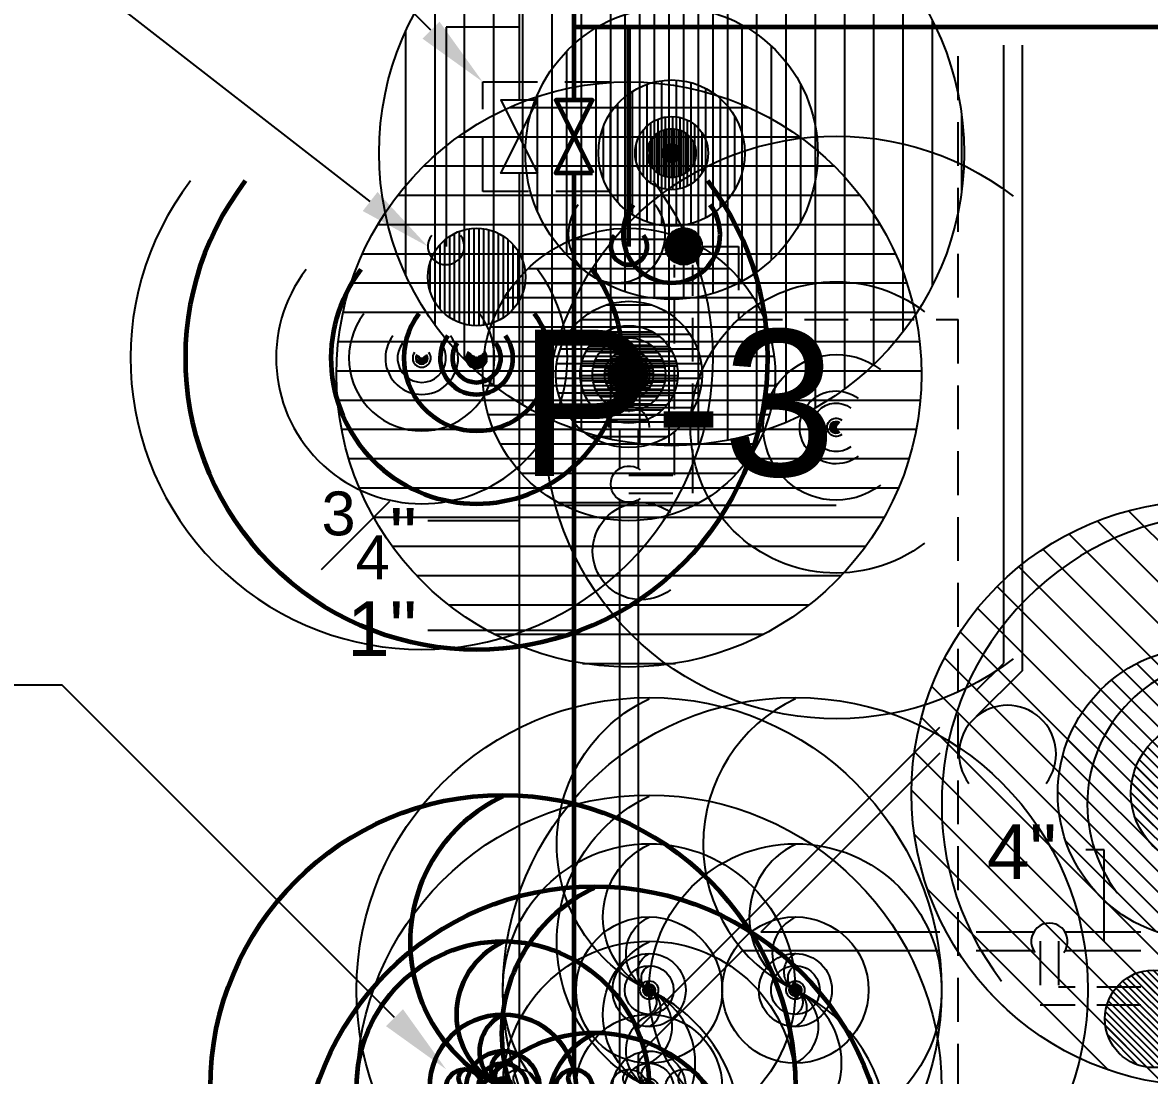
# Model space of a CAD drawing. Extents: x 2104 to 16979, y 4026 to 5124.
# Drawn here: x 8219.7 to 8312.2, y 4327 to 4413.4 of the extents above; entities that cross this region are included whole.
import ezdxf
from ezdxf import colors
from ezdxf.entities.mleader import LeaderData, LeaderLine
from ezdxf.math import Vec2, Vec3

# ---------------------------------------------------------------- set-up
doc = ezdxf.new("R2010")
doc.units = 0
doc.header["$LTSCALE"] = 18
doc.header["$MEASUREMENT"] = 0
doc.linetypes.add('HIDDEN', pattern=[0.375, 0.25, -0.125])
doc.linetypes.add('VENT', pattern=[0.30000000000000004, 0.2, -0.1])
for name, color, linetype in [('G-ANNO-TEXT', 70, 'Continuous'), ('P-HW-N', 1, 'Continuous'), ('P-HW-N @ 1 (1)', 1, 'Continuous'), ('P-HW-N @ 1 (2)', 1, 'Continuous'), ('P-HW-N @ 12', 1, 'Continuous'), ('P-HW-N @ 128', 1, 'Continuous'), ('P-HW-N @ 16', 1, 'Continuous'), ('P-HW-N @ 192', 1, 'Continuous'), ('P-HW-N @ 2', 1, 'Continuous'), ('P-HW-N @ 24', 1, 'Continuous'), ('P-HW-N @ 384', 1, 'Continuous'), ('P-HW-N @ 4', 1, 'Continuous'), ('P-HW-N @ 48', 1, 'Continuous'), ('P-HW-N @ 64', 1, 'Continuous'), ('P-HW-N @ 768', 1, 'Continuous'), ('P-HW-N @ 8', 1, 'Continuous'), ('P-HW-N @ 96', 1, 'Continuous'), ('P-SAN-N', 6, 'Continuous'), ('P-SAN-N @ 1 (1)', 6, 'Continuous'), ('P-SAN-N @ 1 (2)', 6, 'Continuous'), ('P-SAN-N @ 12', 6, 'Continuous'), ('P-SAN-N @ 128', 6, 'Continuous'), ('P-SAN-N @ 16', 6, 'Continuous'), ('P-SAN-N @ 192', 6, 'Continuous'), ('P-SAN-N @ 2', 6, 'Continuous'), ('P-SAN-N @ 24', 6, 'Continuous'), ('P-SAN-N @ 384', 6, 'Continuous'), ('P-SAN-N @ 4', 6, 'Continuous'), ('P-SAN-N @ 48', 6, 'Continuous'), ('P-SAN-N @ 64', 6, 'Continuous'), ('P-SAN-N @ 768', 6, 'Continuous'), ('P-SAN-N @ 8', 6, 'Continuous'), ('P-SAN-N @ 96', 6, 'Continuous'), ('P-SANV-N', 5, 'VENT'), ('P-SANV-N @ 1 (1)', 5, 'VENT'), ('P-SANV-N @ 1 (2)', 5, 'VENT'), ('P-SANV-N @ 12', 5, 'VENT'), ('P-SANV-N @ 128', 5, 'VENT'), ('P-SANV-N @ 16', 5, 'VENT'), ('P-SANV-N @ 192', 5, 'VENT'), ('P-SANV-N @ 2', 5, 'VENT'), ('P-SANV-N @ 24', 5, 'VENT'), ('P-SANV-N @ 384', 5, 'VENT'), ('P-SANV-N @ 4', 5, 'VENT'), ('P-SANV-N @ 48', 5, 'VENT'), ('P-SANV-N @ 64', 5, 'VENT'), ('P-SANV-N @ 768', 5, 'VENT'), ('P-SANV-N @ 8', 5, 'VENT'), ('P-SANV-N @ 96', 5, 'VENT')]:
    doc.layers.add(name, color=color, linetype=linetype)
for name, color, linetype, lineweight in [('P-CW-N', 4, 'Continuous', 60), ('P-CW-N @ 1 (1)', 4, 'Continuous', 60), ('P-CW-N @ 1 (2)', 4, 'Continuous', 60), ('P-CW-N @ 12', 4, 'Continuous', 60), ('P-CW-N @ 128', 4, 'Continuous', 60), ('P-CW-N @ 16', 4, 'Continuous', 60), ('P-CW-N @ 192', 4, 'Continuous', 60), ('P-CW-N @ 2', 4, 'Continuous', 60), ('P-CW-N @ 24', 4, 'Continuous', 60), ('P-CW-N @ 384', 4, 'Continuous', 60), ('P-CW-N @ 4', 4, 'Continuous', 60), ('P-CW-N @ 48', 4, 'Continuous', 60), ('P-CW-N @ 64', 4, 'Continuous', 60), ('P-CW-N @ 768', 4, 'Continuous', 60), ('P-CW-N @ 8', 4, 'Continuous', 60), ('P-CW-N @ 96', 4, 'Continuous', 60), ('P-HWC-N', 2, 'Continuous', 60), ('P-HWC-N @ 1 (1)', 2, 'Continuous', 60), ('P-HWC-N @ 1 (2)', 2, 'Continuous', 60), ('P-HWC-N @ 12', 2, 'Continuous', 60), ('P-HWC-N @ 128', 2, 'Continuous', 60), ('P-HWC-N @ 16', 2, 'Continuous', 60), ('P-HWC-N @ 192', 2, 'Continuous', 60), ('P-HWC-N @ 2', 2, 'Continuous', 60), ('P-HWC-N @ 24', 2, 'Continuous', 60), ('P-HWC-N @ 384', 2, 'Continuous', 60), ('P-HWC-N @ 4', 2, 'Continuous', 60), ('P-HWC-N @ 48', 2, 'Continuous', 60), ('P-HWC-N @ 64', 2, 'Continuous', 60), ('P-HWC-N @ 768', 2, 'Continuous', 60), ('P-HWC-N @ 8', 2, 'Continuous', 60), ('P-HWC-N @ 96', 2, 'Continuous', 60)]:
    doc.layers.add(name, color=color, linetype=linetype, lineweight=lineweight)
doc.layers.get('0').freeze()
doc.styles.add('Arial', font='arial.ttf')
doc.dimstyles.new('Loop048', dxfattribs={"dimscale": 0, "dimtxt": 0.09375, "dimasz": 0.03125, "dimexe": 0.0625, "dimexo": 0.0625, "dimgap": 0.09375, "dimtad": 1, "dimdec": 4, "dimzin": 3, "dimdsep": 46, "dimlunit": 4, "dimtxsty": 'Arial', "dimblk": 'OBLIQUE', "dimcen": 0.09375, "dimdle": 0.0625, "dimclrd": 256, "dimclre": 256, "dimclrt": 256, "dimadec": 4, "dimazin": 0, "dimtfac": 0.8, "dimtdec": 4, "dimtix": 1, "dimtofl": 0, "dimtmove": 1, "dimatfit": 0, "dimldrblk": 'LeaderNoteBlock', "dimfxl": 1, "dimfrac": 1, "dimtolj": 1, "dimtzin": 0, "dimlwd": -1, "dimlwe": -1, "dimarcsym": 0})

# ---------------------------------------------------------------- blocks, each defined once
blk = doc.blocks.new('*U7')
h = blk.add_hatch()
h.set_pattern_fill('ANSI31', color=256, scale=0.025, angle=135)
h.set_pattern_definition([(180, (0, 0), (-4.336808689942018e-19, -0.003125), [])])
edge = h.paths.add_edge_path()
edge.add_arc((-3.469446951953614e-18, -6.938893903907228e-18), 0.03125000000000001, 0, 360)
blk.add_circle((0, 0), 0.03125)
blk = doc.blocks.new('*U473')
at = {"layer": 'P-SANV-N @ 1 (1)', "rotation": 89.99999999999999}
blk.add_blockref('*U7', (8273, 4402.656418475847), dxfattribs=at)
at = {"layer": 'P-SANV-N @ 1 (2)', "rotation": 89.99999999999999}
blk.add_blockref('*U7', (8273, 4402.656418475847), dxfattribs=at)
at = {"layer": 'P-SANV-N @ 12', "xscale": 12, "yscale": 12, "zscale": 12, "rotation": 89.99999999999999}
blk.add_blockref('*U7', (8273, 4402.656418475847), dxfattribs=at)
at = {"layer": 'P-SANV-N @ 128', "xscale": 128, "yscale": 128, "zscale": 128, "rotation": 89.99999999999999}
blk.add_blockref('*U7', (8257, 4392.500000000001), dxfattribs=at)
at = {"layer": 'P-SANV-N @ 16', "xscale": 16, "yscale": 16, "zscale": 16, "rotation": 89.99999999999999}
blk.add_blockref('*U7', (8273, 4402.656418475847), dxfattribs=at)
at = {"layer": 'P-SANV-N @ 192', "xscale": 192, "yscale": 192, "zscale": 192, "rotation": 89.99999999999999}
blk.add_blockref('*U7', (8273, 4402.656418475847), dxfattribs=at)
at = {"layer": 'P-SANV-N @ 2', "xscale": 2, "yscale": 2, "zscale": 2, "rotation": 89.99999999999999}
blk.add_blockref('*U7', (8273, 4402.656418475847), dxfattribs=at)
at = {"layer": 'P-SANV-N @ 24', "xscale": 24, "yscale": 24, "zscale": 24, "rotation": 89.99999999999999}
blk.add_blockref('*U7', (8273, 4402.656418475847), dxfattribs=at)
at = {"layer": 'P-SANV-N @ 384', "xscale": 384, "yscale": 384, "zscale": 384, "rotation": 89.99999999999999}
blk.add_blockref('*U7', (8273, 4402.656418475847), dxfattribs=at)
at = {"layer": 'P-SANV-N @ 4', "xscale": 4, "yscale": 4, "zscale": 4, "rotation": 89.99999999999999}
blk.add_blockref('*U7', (8273, 4402.656418475847), dxfattribs=at)
at = {"layer": 'P-SANV-N @ 64', "xscale": 64, "yscale": 64, "zscale": 64, "rotation": 89.99999999999999}
blk.add_blockref('*U7', (8273, 4402.656418475847), dxfattribs=at)
at = {"layer": 'P-SANV-N @ 768', "xscale": 768, "yscale": 768, "zscale": 768, "rotation": 89.99999999999999}
blk.add_blockref('*U7', (8273, 4402.656418475847), dxfattribs=at)
at = {"layer": 'P-SANV-N @ 8', "xscale": 8, "yscale": 8, "zscale": 8, "rotation": 89.99999999999999}
blk.add_blockref('*U7', (8273, 4402.656418475847), dxfattribs=at)
at = {"layer": 'P-SANV-N @ 96', "xscale": 96, "yscale": 96, "zscale": 96, "rotation": 89.99999999999999}
blk.add_blockref('*U7', (8273, 4402.656418475847), dxfattribs=at)
blk = doc.blocks.new('*U474')
at = {"layer": 'P-SAN-N @ 1 (1)', "rotation": 135}
blk.add_blockref('*U7', (8316.68228865384, 4350.131419845146), dxfattribs=at)
at = {"layer": 'P-SAN-N @ 1 (2)', "rotation": 135}
blk.add_blockref('*U7', (8316.68228865384, 4350.131419845146), dxfattribs=at)
at = {"layer": 'P-SAN-N @ 12', "xscale": 12, "yscale": 12, "zscale": 12, "rotation": 135}
blk.add_blockref('*U7', (8316.68228865384, 4350.131419845146), dxfattribs=at)
at = {"layer": 'P-SAN-N @ 128', "xscale": 128, "yscale": 128, "zscale": 128, "rotation": 135}
blk.add_blockref('*U7', (8312.550252531695, 4331.636038969322), dxfattribs=at)
at = {"layer": 'P-SAN-N @ 16', "xscale": 16, "yscale": 16, "zscale": 16, "rotation": 135}
blk.add_blockref('*U7', (8316.68228865384, 4350.131419845146), dxfattribs=at)
at = {"layer": 'P-SAN-N @ 192', "xscale": 192, "yscale": 192, "zscale": 192, "rotation": 135}
blk.add_blockref('*U7', (8316.68228865384, 4350.131419845146), dxfattribs=at)
at = {"layer": 'P-SAN-N @ 2', "xscale": 2, "yscale": 2, "zscale": 2, "rotation": 135}
blk.add_blockref('*U7', (8316.68228865384, 4350.131419845146), dxfattribs=at)
at = {"layer": 'P-SAN-N @ 24', "xscale": 24, "yscale": 24, "zscale": 24, "rotation": 135}
blk.add_blockref('*U7', (8316.68228865384, 4350.131419845146), dxfattribs=at)
at = {"layer": 'P-SAN-N @ 384', "xscale": 383.9999999999999, "yscale": 383.9999999999999, "zscale": 383.9999999999999, "rotation": 135}
blk.add_blockref('*U7', (8316.68228865384, 4350.131419845146), dxfattribs=at)
at = {"layer": 'P-SAN-N @ 4', "xscale": 4, "yscale": 4, "zscale": 4, "rotation": 135}
blk.add_blockref('*U7', (8316.68228865384, 4350.131419845146), dxfattribs=at)
at = {"layer": 'P-SAN-N @ 48', "xscale": 47.99999999999999, "yscale": 47.99999999999999, "zscale": 47.99999999999999, "rotation": 135}
blk.add_blockref('*U7', (8317.5, 4338.000000000001), dxfattribs=at)
at = {"layer": 'P-SAN-N @ 64', "xscale": 64, "yscale": 64, "zscale": 64, "rotation": 135}
blk.add_blockref('*U7', (8316.68228865384, 4350.131419845146), dxfattribs=at)
at = {"layer": 'P-SAN-N @ 768', "xscale": 767.9999999999999, "yscale": 767.9999999999999, "zscale": 767.9999999999999, "rotation": 135}
blk.add_blockref('*U7', (8316.68228865384, 4350.131419845146), dxfattribs=at)
at = {"layer": 'P-SAN-N @ 8', "xscale": 8, "yscale": 8, "zscale": 8, "rotation": 135}
blk.add_blockref('*U7', (8316.68228865384, 4350.131419845146), dxfattribs=at)
at = {"layer": 'P-SAN-N @ 96', "xscale": 95.99999999999999, "yscale": 95.99999999999999, "zscale": 95.99999999999999, "rotation": 135}
blk.add_blockref('*U7', (8316.68228865384, 4350.131419845146), dxfattribs=at)
blk = doc.blocks.new('*U22')
at = {"linetype": 'Continuous'}
blk.add_circle((0, 0), 0.03515625, dxfattribs=at)
blk.add_arc((0.09046299364832541, 2.556089733746285e-18), 0.03515625, 90, 270, dxfattribs=at)
blk = doc.blocks.new('*U476')
at = {"layer": 'P-SAN-N @ 1 (2)', "rotation": 270}
blk.add_blockref('*U22', (8269.5, 4315.500000000001), dxfattribs=at)
at = {"layer": 'P-SAN-N @ 48', "xscale": 48, "yscale": 48, "zscale": 48, "rotation": 270}
blk.add_blockref('*U22', (8269.5, 4384.5), dxfattribs=at)
blk = doc.blocks.new('*U27')
at = {"linetype": 'Continuous'}
blk.add_arc((0, 0), 0.03111555437015312, 277.5669694738198, 172.4330305261782, dxfattribs=at)
blk = doc.blocks.new('*U477')
at = {"layer": 'P-SANV-N @ 1 (1)', "rotation": 44.99999999999994}
blk.add_blockref('*U27', (8319.056041047603, 4349.24233254862), dxfattribs=at)
at = {"layer": 'P-SANV-N @ 1 (2)', "rotation": 44.99999999999994}
blk.add_blockref('*U27', (8319.056041047603, 4349.24233254862), dxfattribs=at)
at = {"layer": 'P-SANV-N @ 12', "xscale": 12, "yscale": 12, "zscale": 12, "rotation": 44.99999999999993}
blk.add_blockref('*U27', (8319.056041047603, 4349.24233254862), dxfattribs=at)
at = {"layer": 'P-SANV-N @ 128', "xscale": 128, "yscale": 128, "zscale": 128, "rotation": 44.99999999999994}
blk.add_blockref('*U27', (8300.560660171781, 4353.374368670766), dxfattribs=at)
at = {"layer": 'P-SANV-N @ 16', "xscale": 16, "yscale": 16, "zscale": 16, "rotation": 44.99999999999994}
blk.add_blockref('*U27', (8319.056041047603, 4349.24233254862), dxfattribs=at)
at = {"layer": 'P-SANV-N @ 192', "xscale": 191.9999999999999, "yscale": 191.9999999999999, "zscale": 191.9999999999999, "rotation": 44.99999999999993}
blk.add_blockref('*U27', (8319.056041047603, 4349.24233254862), dxfattribs=at)
at = {"layer": 'P-SANV-N @ 2', "xscale": 2, "yscale": 2, "zscale": 2, "rotation": 44.99999999999994}
blk.add_blockref('*U27', (8319.056041047603, 4349.24233254862), dxfattribs=at)
at = {"layer": 'P-SANV-N @ 24', "xscale": 23.99999999999999, "yscale": 23.99999999999999, "zscale": 23.99999999999999, "rotation": 44.99999999999993}
blk.add_blockref('*U27', (8319.056041047603, 4349.24233254862), dxfattribs=at)
at = {"layer": 'P-SANV-N @ 384', "xscale": 383.9999999999999, "yscale": 383.9999999999999, "zscale": 383.9999999999999, "rotation": 44.99999999999993}
blk.add_blockref('*U27', (8319.056041047603, 4349.24233254862), dxfattribs=at)
at = {"layer": 'P-SANV-N @ 4', "xscale": 4, "yscale": 4, "zscale": 4, "rotation": 44.99999999999994}
blk.add_blockref('*U27', (8319.056041047603, 4349.24233254862), dxfattribs=at)
at = {"layer": 'P-SANV-N @ 48', "xscale": 47.99999999999999, "yscale": 47.99999999999999, "zscale": 47.99999999999999, "rotation": 44.99999999999993}
blk.add_blockref('*U27', (8304, 4338), dxfattribs=at)
at = {"layer": 'P-SANV-N @ 64', "xscale": 64, "yscale": 64, "zscale": 64, "rotation": 44.99999999999994}
blk.add_blockref('*U27', (8319.056041047603, 4349.24233254862), dxfattribs=at)
at = {"layer": 'P-SANV-N @ 768', "xscale": 767.9999999999998, "yscale": 767.9999999999998, "zscale": 767.9999999999998, "rotation": 44.99999999999993}
blk.add_blockref('*U27', (8319.056041047603, 4349.24233254862), dxfattribs=at)
at = {"layer": 'P-SANV-N @ 8', "xscale": 8, "yscale": 8, "zscale": 8, "rotation": 44.99999999999994}
blk.add_blockref('*U27', (8319.056041047603, 4349.24233254862), dxfattribs=at)
at = {"layer": 'P-SANV-N @ 96', "xscale": 95.99999999999997, "yscale": 95.99999999999997, "zscale": 95.99999999999997, "rotation": 44.99999999999993}
blk.add_blockref('*U27', (8319.056041047603, 4349.24233254862), dxfattribs=at)
blk = doc.blocks.new('*U30')
at = {"linetype": 'Continuous'}
blk.add_arc((0, 0), 0.03111555437015313, 322.5669694738161, 217.4330305261745, dxfattribs=at)
blk = doc.blocks.new('*U478')
at = {"layer": 'P-SANV-N @ 1 (1)', "xscale": -1, "rotation": 90}
blk.add_blockref('*U30', (8286.5, 4380.156418475847), dxfattribs=at)
at = {"layer": 'P-SANV-N @ 1 (2)', "xscale": -1, "rotation": 90}
blk.add_blockref('*U30', (8286.5, 4380.156418475847), dxfattribs=at)
at = {"layer": 'P-SANV-N @ 12', "xscale": -12, "yscale": 12, "zscale": 12, "rotation": 90}
blk.add_blockref('*U30', (8286.5, 4380.156418475847), dxfattribs=at)
at = {"layer": 'P-SANV-N @ 128', "xscale": -128, "yscale": 128, "zscale": 128, "rotation": 90}
blk.add_blockref('*U30', (8270.5, 4370.000000000001), dxfattribs=at)
at = {"layer": 'P-SANV-N @ 16', "xscale": -16, "yscale": 16, "zscale": 16, "rotation": 90}
blk.add_blockref('*U30', (8286.5, 4380.156418475847), dxfattribs=at)
at = {"layer": 'P-SANV-N @ 192', "xscale": -192, "yscale": 192, "zscale": 192, "rotation": 90}
blk.add_blockref('*U30', (8286.5, 4380.156418475847), dxfattribs=at)
at = {"layer": 'P-SANV-N @ 2', "xscale": -2, "yscale": 2, "zscale": 2, "rotation": 90}
blk.add_blockref('*U30', (8286.5, 4380.156418475847), dxfattribs=at)
at = {"layer": 'P-SANV-N @ 24', "xscale": -24, "yscale": 24, "zscale": 24, "rotation": 90}
blk.add_blockref('*U30', (8286.5, 4380.156418475847), dxfattribs=at)
at = {"layer": 'P-SANV-N @ 384', "xscale": -384, "yscale": 384, "zscale": 384, "rotation": 90}
blk.add_blockref('*U30', (8286.5, 4380.156418475847), dxfattribs=at)
at = {"layer": 'P-SANV-N @ 4', "xscale": -4, "yscale": 4, "zscale": 4, "rotation": 90}
blk.add_blockref('*U30', (8286.5, 4380.156418475847), dxfattribs=at)
at = {"layer": 'P-SANV-N @ 48', "xscale": -48, "yscale": 48, "zscale": 48, "rotation": 90}
blk.add_blockref('*U30', (8269.5, 4375.5), dxfattribs=at)
at = {"layer": 'P-SANV-N @ 64', "xscale": -64, "yscale": 64, "zscale": 64, "rotation": 90}
blk.add_blockref('*U30', (8286.5, 4380.156418475847), dxfattribs=at)
at = {"layer": 'P-SANV-N @ 768', "xscale": -768, "yscale": 768, "zscale": 768, "rotation": 90}
blk.add_blockref('*U30', (8286.5, 4380.156418475847), dxfattribs=at)
at = {"layer": 'P-SANV-N @ 8', "xscale": -8, "yscale": 8, "zscale": 8, "rotation": 90}
blk.add_blockref('*U30', (8286.5, 4380.156418475847), dxfattribs=at)
at = {"layer": 'P-SANV-N @ 96', "xscale": -96, "yscale": 96, "zscale": 96, "rotation": 90}
blk.add_blockref('*U30', (8286.5, 4380.156418475847), dxfattribs=at)
blk = doc.blocks.new('*U6')
blk.add_lwpolyline([(-3.332323771482692e-18, 0.03111555437015312, 0.6342579873937333), (-8.890457814381136e-18, 5.234717341758689e-34, -0.6342579873937336), (-6.793508145416166e-18, -0.03111555437015312)], format="xyb")
blk.add_circle((0, 0), 0.03125)
blk = doc.blocks.new('*U479')
at = {"layer": 'P-CW-N @ 1 (1)', "rotation": 180}
blk.add_blockref('*U6', (8259.156418475846, 4326.000000000001), dxfattribs=at)
at = {"layer": 'P-CW-N @ 1 (2)', "rotation": 180}
blk.add_blockref('*U6', (8259.156418475846, 4326.000000000001), dxfattribs=at)
at = {"layer": 'P-CW-N @ 12', "xscale": 12, "yscale": 12, "zscale": 12, "rotation": 180}
blk.add_blockref('*U6', (8259.156418475846, 4326.000000000001), dxfattribs=at)
at = {"layer": 'P-CW-N @ 128', "xscale": 128, "yscale": 128, "zscale": 128, "rotation": 180}
blk.add_blockref('*U6', (8249, 4318.000000000001), dxfattribs=at)
at = {"layer": 'P-CW-N @ 16', "xscale": 16, "yscale": 16, "zscale": 16, "rotation": 180}
blk.add_blockref('*U6', (8259.156418475846, 4326.000000000001), dxfattribs=at)
at = {"layer": 'P-CW-N @ 192', "xscale": 192, "yscale": 192, "zscale": 192, "rotation": 180}
blk.add_blockref('*U6', (8259.156418475846, 4326.000000000001), dxfattribs=at)
at = {"layer": 'P-CW-N @ 2', "xscale": 2, "yscale": 2, "zscale": 2, "rotation": 180}
blk.add_blockref('*U6', (8259.156418475846, 4326.000000000001), dxfattribs=at)
at = {"layer": 'P-CW-N @ 24', "xscale": 24, "yscale": 24, "zscale": 24, "rotation": 180}
blk.add_blockref('*U6', (8259.156418475846, 4326.000000000001), dxfattribs=at)
at = {"layer": 'P-CW-N @ 384', "xscale": 384, "yscale": 384, "zscale": 384, "rotation": 180}
blk.add_blockref('*U6', (8259.156418475846, 4326.000000000001), dxfattribs=at)
at = {"layer": 'P-CW-N @ 4', "xscale": 4, "yscale": 4, "zscale": 4, "rotation": 180}
blk.add_blockref('*U6', (8259.156418475846, 4326.000000000001), dxfattribs=at)
at = {"layer": 'P-CW-N @ 48', "xscale": 48, "yscale": 48, "zscale": 48, "rotation": 180}
blk.add_blockref('*U6', (8265, 4326.000000000001), dxfattribs=at)
at = {"layer": 'P-CW-N @ 64', "xscale": 64, "yscale": 64, "zscale": 64, "rotation": 180}
blk.add_blockref('*U6', (8259.156418475846, 4326.000000000001), dxfattribs=at)
at = {"layer": 'P-CW-N @ 768', "xscale": 768, "yscale": 768, "zscale": 768, "rotation": 180}
blk.add_blockref('*U6', (8259.156418475846, 4326.000000000001), dxfattribs=at)
at = {"layer": 'P-CW-N @ 8', "xscale": 8, "yscale": 8, "zscale": 8, "rotation": 180}
blk.add_blockref('*U6', (8259.156418475846, 4326.000000000001), dxfattribs=at)
at = {"layer": 'P-CW-N @ 96', "xscale": 96, "yscale": 96, "zscale": 96, "rotation": 180}
blk.add_blockref('*U6', (8259.156418475846, 4326.000000000001), dxfattribs=at)
blk = doc.blocks.new('*U480')
at = {"layer": 'P-HW-N @ 1 (1)', "rotation": 180}
blk.add_blockref('*U6', (8271.156418475846, 4326.000000000001), dxfattribs=at)
at = {"layer": 'P-HW-N @ 1 (2)', "rotation": 180}
blk.add_blockref('*U6', (8271.156418475846, 4326.000000000001), dxfattribs=at)
at = {"layer": 'P-HW-N @ 12', "xscale": 12, "yscale": 12, "zscale": 12, "rotation": 180}
blk.add_blockref('*U6', (8271.156418475846, 4326.000000000001), dxfattribs=at)
at = {"layer": 'P-HW-N @ 128', "xscale": 128, "yscale": 128, "zscale": 128, "rotation": 180}
blk.add_blockref('*U6', (8237, 4318.000000000001), dxfattribs=at)
at = {"layer": 'P-HW-N @ 16', "xscale": 16, "yscale": 16, "zscale": 16, "rotation": 180}
blk.add_blockref('*U6', (8271.156418475846, 4326.000000000001), dxfattribs=at)
at = {"layer": 'P-HW-N @ 192', "xscale": 192, "yscale": 192, "zscale": 192, "rotation": 180}
blk.add_blockref('*U6', (8271.156418475846, 4326.000000000001), dxfattribs=at)
at = {"layer": 'P-HW-N @ 2', "xscale": 2, "yscale": 2, "zscale": 2, "rotation": 180}
blk.add_blockref('*U6', (8271.156418475846, 4326.000000000001), dxfattribs=at)
at = {"layer": 'P-HW-N @ 24', "xscale": 24, "yscale": 24, "zscale": 24, "rotation": 180}
blk.add_blockref('*U6', (8271.156418475846, 4326.000000000001), dxfattribs=at)
at = {"layer": 'P-HW-N @ 384', "xscale": 384, "yscale": 384, "zscale": 384, "rotation": 180}
blk.add_blockref('*U6', (8271.156418475846, 4326.000000000001), dxfattribs=at)
at = {"layer": 'P-HW-N @ 4', "xscale": 4, "yscale": 4, "zscale": 4, "rotation": 180}
blk.add_blockref('*U6', (8271.156418475846, 4326.000000000001), dxfattribs=at)
at = {"layer": 'P-HW-N @ 48', "xscale": 48, "yscale": 48, "zscale": 48, "rotation": 180}
blk.add_blockref('*U6', (8260.5, 4326.000000000001), dxfattribs=at)
at = {"layer": 'P-HW-N @ 64', "xscale": 64, "yscale": 64, "zscale": 64, "rotation": 180}
blk.add_blockref('*U6', (8271.156418475846, 4326.000000000001), dxfattribs=at)
at = {"layer": 'P-HW-N @ 768', "xscale": 768, "yscale": 768, "zscale": 768, "rotation": 180}
blk.add_blockref('*U6', (8271.156418475846, 4326.000000000001), dxfattribs=at)
at = {"layer": 'P-HW-N @ 8', "xscale": 8, "yscale": 8, "zscale": 8, "rotation": 180}
blk.add_blockref('*U6', (8271.156418475846, 4326.000000000001), dxfattribs=at)
at = {"layer": 'P-HW-N @ 96', "xscale": 96, "yscale": 96, "zscale": 96, "rotation": 180}
blk.add_blockref('*U6', (8271.156418475846, 4326.000000000001), dxfattribs=at)
blk = doc.blocks.new('*U481')
at = {"layer": 'P-SAN-N @ 1 (1)', "rotation": 180}
blk.add_blockref('*U6', (8271.156418475846, 4334.000000000001), dxfattribs=at)
at = {"layer": 'P-SAN-N @ 1 (2)', "rotation": 180}
blk.add_blockref('*U6', (8271.156418475846, 4334.000000000001), dxfattribs=at)
at = {"layer": 'P-SAN-N @ 12', "xscale": 12, "yscale": 12, "zscale": 12, "rotation": 180}
blk.add_blockref('*U6', (8271.156418475846, 4334.000000000001), dxfattribs=at)
at = {"layer": 'P-SAN-N @ 128', "xscale": 128, "yscale": 128, "zscale": 128, "rotation": 180}
blk.add_blockref('*U6', (8261, 4318.000000000001), dxfattribs=at)
at = {"layer": 'P-SAN-N @ 16', "xscale": 16, "yscale": 16, "zscale": 16, "rotation": 180}
blk.add_blockref('*U6', (8271.156418475846, 4334.000000000001), dxfattribs=at)
at = {"layer": 'P-SAN-N @ 192', "xscale": 192, "yscale": 192, "zscale": 192, "rotation": 180}
blk.add_blockref('*U6', (8271.156418475846, 4334.000000000001), dxfattribs=at)
at = {"layer": 'P-SAN-N @ 2', "xscale": 2, "yscale": 2, "zscale": 2, "rotation": 180}
blk.add_blockref('*U6', (8271.156418475846, 4334.000000000001), dxfattribs=at)
at = {"layer": 'P-SAN-N @ 24', "xscale": 24, "yscale": 24, "zscale": 24, "rotation": 180}
blk.add_blockref('*U6', (8271.156418475846, 4334.000000000001), dxfattribs=at)
at = {"layer": 'P-SAN-N @ 384', "xscale": 384, "yscale": 384, "zscale": 384, "rotation": 180}
blk.add_blockref('*U6', (8271.156418475846, 4334.000000000001), dxfattribs=at)
at = {"layer": 'P-SAN-N @ 4', "xscale": 4, "yscale": 4, "zscale": 4, "rotation": 180}
blk.add_blockref('*U6', (8271.156418475846, 4334.000000000001), dxfattribs=at)
at = {"layer": 'P-SAN-N @ 48', "xscale": 48, "yscale": 48, "zscale": 48, "rotation": 180}
blk.add_blockref('*U6', (8269.5, 4326.000000000001), dxfattribs=at)
at = {"layer": 'P-SAN-N @ 64', "xscale": 64, "yscale": 64, "zscale": 64, "rotation": 180}
blk.add_blockref('*U6', (8271.156418475846, 4334.000000000001), dxfattribs=at)
at = {"layer": 'P-SAN-N @ 768', "xscale": 768, "yscale": 768, "zscale": 768, "rotation": 180}
blk.add_blockref('*U6', (8271.156418475846, 4334.000000000001), dxfattribs=at)
at = {"layer": 'P-SAN-N @ 8', "xscale": 8, "yscale": 8, "zscale": 8, "rotation": 180}
blk.add_blockref('*U6', (8271.156418475846, 4334.000000000001), dxfattribs=at)
at = {"layer": 'P-SAN-N @ 96', "xscale": 96, "yscale": 96, "zscale": 96, "rotation": 180}
blk.add_blockref('*U6', (8271.156418475846, 4334.000000000001), dxfattribs=at)
blk = doc.blocks.new('*U482')
at = {"layer": 'P-SANV-N @ 1 (1)', "rotation": 180}
blk.add_blockref('*U6', (8283.156418475846, 4334.000000000001), dxfattribs=at)
at = {"layer": 'P-SANV-N @ 1 (2)', "rotation": 180}
blk.add_blockref('*U6', (8283.156418475846, 4334.000000000001), dxfattribs=at)
at = {"layer": 'P-SANV-N @ 12', "xscale": 12, "yscale": 12, "zscale": 12, "rotation": 180}
blk.add_blockref('*U6', (8283.156418475846, 4334.000000000001), dxfattribs=at)
at = {"layer": 'P-SANV-N @ 128', "xscale": 128, "yscale": 128, "zscale": 128, "rotation": 180}
blk.add_blockref('*U6', (8273, 4318.000000000001), dxfattribs=at)
at = {"layer": 'P-SANV-N @ 16', "xscale": 16, "yscale": 16, "zscale": 16, "rotation": 180}
blk.add_blockref('*U6', (8283.156418475846, 4334.000000000001), dxfattribs=at)
at = {"layer": 'P-SANV-N @ 192', "xscale": 192, "yscale": 192, "zscale": 192, "rotation": 180}
blk.add_blockref('*U6', (8283.156418475846, 4334.000000000001), dxfattribs=at)
at = {"layer": 'P-SANV-N @ 2', "xscale": 2, "yscale": 2, "zscale": 2, "rotation": 180}
blk.add_blockref('*U6', (8283.156418475846, 4334.000000000001), dxfattribs=at)
at = {"layer": 'P-SANV-N @ 24', "xscale": 24, "yscale": 24, "zscale": 24, "rotation": 180}
blk.add_blockref('*U6', (8283.156418475846, 4334.000000000001), dxfattribs=at)
at = {"layer": 'P-SANV-N @ 384', "xscale": 384, "yscale": 384, "zscale": 384, "rotation": 180}
blk.add_blockref('*U6', (8283.156418475846, 4334.000000000001), dxfattribs=at)
at = {"layer": 'P-SANV-N @ 4', "xscale": 4, "yscale": 4, "zscale": 4, "rotation": 180}
blk.add_blockref('*U6', (8283.156418475846, 4334.000000000001), dxfattribs=at)
at = {"layer": 'P-SANV-N @ 48', "xscale": 48, "yscale": 48, "zscale": 48, "rotation": 180}
blk.add_blockref('*U6', (8274, 4326.000000000001), dxfattribs=at)
at = {"layer": 'P-SANV-N @ 64', "xscale": 64, "yscale": 64, "zscale": 64, "rotation": 180}
blk.add_blockref('*U6', (8283.156418475846, 4334.000000000001), dxfattribs=at)
at = {"layer": 'P-SANV-N @ 768', "xscale": 768, "yscale": 768, "zscale": 768, "rotation": 180}
blk.add_blockref('*U6', (8283.156418475846, 4334.000000000001), dxfattribs=at)
at = {"layer": 'P-SANV-N @ 8', "xscale": 8, "yscale": 8, "zscale": 8, "rotation": 180}
blk.add_blockref('*U6', (8283.156418475846, 4334.000000000001), dxfattribs=at)
at = {"layer": 'P-SANV-N @ 96', "xscale": 96, "yscale": 96, "zscale": 96, "rotation": 180}
blk.add_blockref('*U6', (8283.156418475846, 4334.000000000001), dxfattribs=at)
blk = doc.blocks.new('*U489')
at = {"layer": 'P-SANV-N @ 48', "xscale": 48, "yscale": 48, "zscale": 48, "rotation": 89.99999999999999}
blk.add_blockref('*U7', (8274, 4395), dxfattribs=at)
blk = doc.blocks.new('*U48')
at = {"linetype": 'Continuous'}
blk.add_arc((0, 0), 0.03111555437015312, 232.5669694738212, 127.4330305261797, dxfattribs=at)
blk = doc.blocks.new('*U490')
at = {"layer": 'P-CW-N @ 1 (1)', "rotation": 270}
blk.add_blockref('*U48', (8257, 4385.843581524154), dxfattribs=at)
at = {"layer": 'P-CW-N @ 1 (2)', "rotation": 270}
blk.add_blockref('*U48', (8257, 4385.843581524154), dxfattribs=at)
at = {"layer": 'P-CW-N @ 12', "xscale": 12, "yscale": 12, "zscale": 12, "rotation": 270}
blk.add_blockref('*U48', (8257, 4385.843581524154), dxfattribs=at)
at = {"layer": 'P-CW-N @ 128', "xscale": 128, "yscale": 128, "zscale": 128, "rotation": 270}
blk.add_blockref('*U48', (8273, 4396), dxfattribs=at)
at = {"layer": 'P-CW-N @ 16', "xscale": 16, "yscale": 16, "zscale": 16, "rotation": 270}
blk.add_blockref('*U48', (8257, 4385.843581524154), dxfattribs=at)
at = {"layer": 'P-CW-N @ 192', "xscale": 192, "yscale": 192, "zscale": 192, "rotation": 270}
blk.add_blockref('*U48', (8257, 4385.843581524154), dxfattribs=at)
at = {"layer": 'P-CW-N @ 2', "xscale": 2, "yscale": 2, "zscale": 2, "rotation": 270}
blk.add_blockref('*U48', (8257, 4385.843581524154), dxfattribs=at)
at = {"layer": 'P-CW-N @ 24', "xscale": 24, "yscale": 24, "zscale": 24, "rotation": 270}
blk.add_blockref('*U48', (8257, 4385.843581524154), dxfattribs=at)
at = {"layer": 'P-CW-N @ 384', "xscale": 384, "yscale": 384, "zscale": 384, "rotation": 270}
blk.add_blockref('*U48', (8257, 4385.843581524154), dxfattribs=at)
at = {"layer": 'P-CW-N @ 4', "xscale": 4, "yscale": 4, "zscale": 4, "rotation": 270}
blk.add_blockref('*U48', (8257, 4385.843581524154), dxfattribs=at)
at = {"layer": 'P-CW-N @ 48', "xscale": 48, "yscale": 48, "zscale": 48, "rotation": 270}
blk.add_blockref('*U48', (8269.5, 4395), dxfattribs=at)
at = {"layer": 'P-CW-N @ 64', "xscale": 64, "yscale": 64, "zscale": 64, "rotation": 270}
blk.add_blockref('*U48', (8257, 4385.843581524154), dxfattribs=at)
at = {"layer": 'P-CW-N @ 768', "xscale": 768, "yscale": 768, "zscale": 768, "rotation": 270}
blk.add_blockref('*U48', (8257, 4385.843581524154), dxfattribs=at)
at = {"layer": 'P-CW-N @ 8', "xscale": 8, "yscale": 8, "zscale": 8, "rotation": 270}
blk.add_blockref('*U48', (8257, 4385.843581524154), dxfattribs=at)
at = {"layer": 'P-CW-N @ 96', "xscale": 96, "yscale": 96, "zscale": 96, "rotation": 270}
blk.add_blockref('*U48', (8257, 4385.843581524154), dxfattribs=at)
blk = doc.blocks.new('*U491')
at = {"layer": 'P-HW-N @ 1 (1)', "rotation": 270}
blk.add_blockref('*U48', (8252.5, 4385.843581524154), dxfattribs=at)
at = {"layer": 'P-HW-N @ 1 (2)', "rotation": 270}
blk.add_blockref('*U48', (8252.5, 4385.843581524154), dxfattribs=at)
at = {"layer": 'P-HW-N @ 12', "xscale": 12, "yscale": 12, "zscale": 12, "rotation": 270}
blk.add_blockref('*U48', (8252.5, 4385.843581524154), dxfattribs=at)
at = {"layer": 'P-HW-N @ 128', "xscale": 128, "yscale": 128, "zscale": 128, "rotation": 270}
blk.add_blockref('*U48', (8268.5, 4396), dxfattribs=at)
at = {"layer": 'P-HW-N @ 16', "xscale": 16, "yscale": 16, "zscale": 16, "rotation": 270}
blk.add_blockref('*U48', (8252.5, 4385.843581524154), dxfattribs=at)
at = {"layer": 'P-HW-N @ 192', "xscale": 192, "yscale": 192, "zscale": 192, "rotation": 270}
blk.add_blockref('*U48', (8252.5, 4385.843581524154), dxfattribs=at)
at = {"layer": 'P-HW-N @ 2', "xscale": 2, "yscale": 2, "zscale": 2, "rotation": 270}
blk.add_blockref('*U48', (8252.5, 4385.843581524154), dxfattribs=at)
at = {"layer": 'P-HW-N @ 24', "xscale": 24, "yscale": 24, "zscale": 24, "rotation": 270}
blk.add_blockref('*U48', (8252.5, 4385.843581524154), dxfattribs=at)
at = {"layer": 'P-HW-N @ 384', "xscale": 384, "yscale": 384, "zscale": 384, "rotation": 270}
blk.add_blockref('*U48', (8252.5, 4385.843581524154), dxfattribs=at)
at = {"layer": 'P-HW-N @ 4', "xscale": 4, "yscale": 4, "zscale": 4, "rotation": 270}
blk.add_blockref('*U48', (8252.5, 4385.843581524154), dxfattribs=at)
at = {"layer": 'P-HW-N @ 48', "xscale": 48, "yscale": 48, "zscale": 48, "rotation": 270}
blk.add_blockref('*U48', (8254.5, 4395), dxfattribs=at)
at = {"layer": 'P-HW-N @ 64', "xscale": 64, "yscale": 64, "zscale": 64, "rotation": 270}
blk.add_blockref('*U48', (8252.5, 4385.843581524154), dxfattribs=at)
at = {"layer": 'P-HW-N @ 768', "xscale": 768, "yscale": 768, "zscale": 768, "rotation": 270}
blk.add_blockref('*U48', (8252.5, 4385.843581524154), dxfattribs=at)
at = {"layer": 'P-HW-N @ 8', "xscale": 8, "yscale": 8, "zscale": 8, "rotation": 270}
blk.add_blockref('*U48', (8252.5, 4385.843581524154), dxfattribs=at)
at = {"layer": 'P-HW-N @ 96', "xscale": 96, "yscale": 96, "zscale": 96, "rotation": 270}
blk.add_blockref('*U48', (8252.5, 4385.843581524154), dxfattribs=at)
blk = doc.blocks.new('*U10')
at = {"linetype": 'Continuous'}
blk.add_lwpolyline([(-0.06249999999977263, -0.03124999999991473), (-0.06249999999977263, 0.03124999999991463), (0.0625, -0.03124999999991473), (0.0625, 0.03124999999991472), (-0.06249999999977263, -0.03124999999991473)], dxfattribs=at)
blk = doc.blocks.new('_Oblique')
at = {"color": 0, "linetype": 'ByBlock', "lineweight": -2}
blk.add_line((-0.5, -0.5), (0.5, 0.5), dxfattribs=at)
blk = doc.blocks.new('LeaderNoteBlock')
blk.add_ellipse((0, 0), major_axis=(1, -1.836909530733566e-16), ratio=0.2499999999998295, start_param=5.387520513321723, end_param=10.32044275462724)
blk = doc.blocks.new('*U722')
at = {"layer": 'P-SAN-N @ 1 (1)'}
blk.add_blockref('*U7', (8269.5, 4384.5), dxfattribs=at)
at = {"layer": 'P-SAN-N @ 1 (2)'}
blk.add_blockref('*U7', (8269.5, 4384.5), dxfattribs=at)
at = {"layer": 'P-SAN-N @ 12', "xscale": 12, "yscale": 12, "zscale": 12}
blk.add_blockref('*U7', (8269.5, 4384.5), dxfattribs=at)
at = {"layer": 'P-SAN-N @ 128', "xscale": 128, "yscale": 128, "zscale": 128}
blk.add_blockref('*U7', (8269.5, 4384.5), dxfattribs=at)
at = {"layer": 'P-SAN-N @ 16', "xscale": 16, "yscale": 16, "zscale": 16}
blk.add_blockref('*U7', (8269.5, 4384.5), dxfattribs=at)
at = {"layer": 'P-SAN-N @ 192', "xscale": 192, "yscale": 192, "zscale": 192}
blk.add_blockref('*U7', (8269.5, 4384.5), dxfattribs=at)
at = {"layer": 'P-SAN-N @ 2', "xscale": 2, "yscale": 2, "zscale": 2}
blk.add_blockref('*U7', (8269.5, 4384.5), dxfattribs=at)
at = {"layer": 'P-SAN-N @ 24', "xscale": 24, "yscale": 24, "zscale": 24}
blk.add_blockref('*U7', (8269.5, 4384.5), dxfattribs=at)
at = {"layer": 'P-SAN-N @ 384', "xscale": 384, "yscale": 384, "zscale": 384}
blk.add_blockref('*U7', (8269.5, 4384.5), dxfattribs=at)
at = {"layer": 'P-SAN-N @ 4', "xscale": 4, "yscale": 4, "zscale": 4}
blk.add_blockref('*U7', (8269.5, 4384.5), dxfattribs=at)
at = {"layer": 'P-SAN-N @ 48', "xscale": 48, "yscale": 48, "zscale": 48}
blk.add_blockref('*U7', (8269.5, 4384.5), dxfattribs=at)
at = {"layer": 'P-SAN-N @ 64', "xscale": 64, "yscale": 64, "zscale": 64}
blk.add_blockref('*U7', (8269.5, 4384.5), dxfattribs=at)
at = {"layer": 'P-SAN-N @ 768', "xscale": 768, "yscale": 768, "zscale": 768}
blk.add_blockref('*U7', (8269.5, 4384.5), dxfattribs=at)
at = {"layer": 'P-SAN-N @ 8', "xscale": 8, "yscale": 8, "zscale": 8}
blk.add_blockref('*U7', (8269.5, 4384.5), dxfattribs=at)
at = {"layer": 'P-SAN-N @ 96', "xscale": 96, "yscale": 96, "zscale": 96}
blk.add_blockref('*U7', (8269.5, 4384.5), dxfattribs=at)
blk = doc.blocks.new('*U740')
at = {"layer": 'P-HWC-N @ 1 (1)', "rotation": 180}
blk.add_blockref('*U6', (8266.656418475846, 4318.5), dxfattribs=at)
at = {"layer": 'P-HWC-N @ 1 (2)', "rotation": 180}
blk.add_blockref('*U6', (8266.656418475846, 4318.5), dxfattribs=at)
at = {"layer": 'P-HWC-N @ 12', "xscale": 12, "yscale": 12, "zscale": 12, "rotation": 180}
blk.add_blockref('*U6', (8266.656418475846, 4318.5), dxfattribs=at)
at = {"layer": 'P-HWC-N @ 128', "xscale": 128, "yscale": 128, "zscale": 128, "rotation": 180}
blk.add_blockref('*U6', (8232.5, 4310.5), dxfattribs=at)
at = {"layer": 'P-HWC-N @ 16', "xscale": 16, "yscale": 16, "zscale": 16, "rotation": 180}
blk.add_blockref('*U6', (8266.656418475846, 4318.5), dxfattribs=at)
at = {"layer": 'P-HWC-N @ 192', "xscale": 192, "yscale": 192, "zscale": 192, "rotation": 180}
blk.add_blockref('*U6', (8266.656418475846, 4318.5), dxfattribs=at)
at = {"layer": 'P-HWC-N @ 2', "xscale": 2, "yscale": 2, "zscale": 2, "rotation": 180}
blk.add_blockref('*U6', (8266.656418475846, 4318.5), dxfattribs=at)
at = {"layer": 'P-HWC-N @ 24', "xscale": 24, "yscale": 24, "zscale": 24, "rotation": 180}
blk.add_blockref('*U6', (8266.656418475846, 4318.5), dxfattribs=at)
at = {"layer": 'P-HWC-N @ 384', "xscale": 384, "yscale": 384, "zscale": 384, "rotation": 180}
blk.add_blockref('*U6', (8266.656418475846, 4318.5), dxfattribs=at)
at = {"layer": 'P-HWC-N @ 4', "xscale": 4, "yscale": 4, "zscale": 4, "rotation": 180}
blk.add_blockref('*U6', (8266.656418475846, 4318.5), dxfattribs=at)
at = {"layer": 'P-HWC-N @ 48', "xscale": 48, "yscale": 48, "zscale": 48, "rotation": 180}
blk.add_blockref('*U6', (8256, 4326), dxfattribs=at)
at = {"layer": 'P-HWC-N @ 64', "xscale": 64, "yscale": 64, "zscale": 64, "rotation": 180}
blk.add_blockref('*U6', (8266.656418475846, 4318.5), dxfattribs=at)
at = {"layer": 'P-HWC-N @ 768', "xscale": 768, "yscale": 768, "zscale": 768, "rotation": 180}
blk.add_blockref('*U6', (8266.656418475846, 4318.5), dxfattribs=at)
at = {"layer": 'P-HWC-N @ 8', "xscale": 8, "yscale": 8, "zscale": 8, "rotation": 180}
blk.add_blockref('*U6', (8266.656418475846, 4318.5), dxfattribs=at)
at = {"layer": 'P-HWC-N @ 96', "xscale": 96, "yscale": 96, "zscale": 96, "rotation": 180}
blk.add_blockref('*U6', (8266.656418475846, 4318.5), dxfattribs=at)

msp = doc.modelspace()

# ---------------------------------------------------------------- linework, layer by layer
at = {"layer": 'G-ANNO-TEXT', "linetype": 'HIDDEN'}
msp.add_lwpolyline([(8257.5, 4408.5), (8268, 4408.5), (8268, 4399.5), (8257.5, 4399.5)], close=True, dxfattribs=at)
at = {"layer": 'P-CW-N'}
for p, q in [((8265, 4407), (8265, 4429.500000000001)), ((8313, 4413), (8265, 4413)), ((8269.5, 4395), (8269.5, 4413)), ((8265, 4327.5), (8265, 4401.000000000012))]:
    msp.add_line(p, q, dxfattribs=at)
at = {"layer": 'P-HW-N'}
for p, q in [((8260.5, 4429.500000000001), (8260.5, 4407.000000000001)), ((8260.5, 4413), (8254.5, 4413)), ((8254.5, 4413), (8254.5, 4395)), ((8260.5, 4401.000000000012), (8260.5, 4327.5))]:
    msp.add_line(p, q, dxfattribs=at)
at = {"layer": 'P-SAN-N'}
for p, q in [((8300.25, 4360.81066017178), (8300.25, 4411.5)), ((8301.75, 4411.5), (8301.75, 4360.189339828221)), ((8268.75, 4376.791580998446), (8268.75, 4380)), ((8270.25, 4380), (8270.25, 4376.791580998446)), ((8268.75, 4327.299038105678), (8268.75, 4374.208419001554)), ((8270.249999999942, 4374.208419001554), (8270.25, 4330.810660171781)), ((8298, 4358.560660171779), (8300.25, 4360.810660171779)), ((8301.749999999998, 4360.18933982822), (8298, 4356.439339828222)), ((8270.25, 4330.810660171782), (8295, 4355.560660171782)), ((8295, 4353.439339828222), (8280.31066017178, 4338.750000000001)), ((8295, 4338.75), (8280.31066017178, 4338.75)), ((8302.708419001554, 4338.75), (8298, 4338.75)), ((8311.5, 4338.75), (8305.291580998446, 4338.75)), ((8278.810660171781, 4337.25), (8270.25, 4328.68933982822)), ((8278.810660171781, 4337.25), (8295, 4337.250000000001)), ((8298, 4337.250000000001), (8302.708419001552, 4337.250000000002)), ((8305.291580998448, 4337.250000000002), (8311.5, 4337.250000000002)), ((8270.25, 4328.689339828223), (8270.25, 4327.299038105677))]:
    msp.add_line(p, q, dxfattribs=at)
at = {"layer": 'P-SANV-N'}
for p, q in [((8296.5, 4326), (8296.5, 4411.5)), ((8275.5, 4395), (8278.5, 4395)), ((8278.5, 4395), (8278.5, 4389)), ((8273.25, 4376.25), (8273.25, 4393.5)), ((8274.75, 4374.75), (8274.75, 4393.5)), ((8278.5, 4389), (8296.5, 4389)), ((8269.5, 4376.25), (8273.25, 4376.25)), ((8269.5, 4374.75), (8274.75, 4374.75)), ((8303.25, 4338), (8303.25, 4332.75)), ((8304.75, 4338), (8304.75, 4334.25)), ((8311.5, 4334.25), (8304.75, 4334.25)), ((8311.5, 4332.75), (8303.25, 4332.75))]:
    msp.add_line(p, q, dxfattribs=at)

# ---------------------------------------------------------------- block references
at = {"layer": 'P-CW-N'}
for name in ['*U490', '*U479']:
    msp.add_blockref(name, (0, 0), dxfattribs=at)
at = {"layer": 'P-CW-N @ 48', "xscale": 48, "yscale": 48, "zscale": 48, "rotation": 90}
msp.add_blockref('*U10', (8265, 4404.000000000001), dxfattribs=at)
at = {"layer": 'P-HW-N'}
for name in ['*U491', '*U480']:
    msp.add_blockref(name, (0, 0), dxfattribs=at)
at = {"layer": 'P-HW-N @ 48', "xscale": 48, "yscale": 48, "zscale": 48, "rotation": 90}
msp.add_blockref('*U10', (8260.5, 4404.000000000001), dxfattribs=at)
at = {"layer": 'P-HWC-N'}
msp.add_blockref('*U740', (0, 0), dxfattribs=at)
at = {"layer": 'P-SAN-N'}
for name in ['*U722', '*U476', '*U474', '*U481']:
    msp.add_blockref(name, (0, 0), dxfattribs=at)
at = {"layer": 'P-SANV-N'}
for name in ['*U489', '*U473', '*U478', '*U477', '*U482']:
    msp.add_blockref(name, (0, 0), dxfattribs=at)

# ---------------------------------------------------------------- texts
at = {"layer": 'G-ANNO-TEXT', "style": 'Arial'}
for s, insert, char_height, width, attachment_point in [('{\\LP-3}', (8286.5, 4376), 12, 68, 9), ('\\A1;{\\H0.8x;\\S3#4;}"', (8252.099999999627, 4374.900000000373), 4.5, 29.09999999999854, 3), ('\\A1;1"', (8252.099999999627, 4365.900000000373), 4.5, 29.09999999999854, 3), ('\\A1;4"', (8304.599999999627, 4343.099999999627), 4.5, 12.59999999999854, 9)]:
    msp.add_mtext(s, dxfattribs=dict(at, insert=insert, char_height=char_height, width=width, attachment_point=attachment_point))

# ---------------------------------------------------------------- leaders
at = {"layer": 'G-ANNO-TEXT'}
for points in [[(8260.5, 4372.5), (8254.5, 4372.5), (8253, 4372.5)], [(8265, 4363.5), (8254.5, 4363.5), (8253, 4363.5)], [(8308.5, 4338), (8308.5, 4345.5), (8307, 4345.5)]]:
    msp.add_leader(points, dimstyle='Loop048', override={"dimscale": 0}, dxfattribs=at)
ml = msp.add_multileader_mtext('Standard', dxfattribs=at)
ml.set_content('\\pxt1;FURNISH 18"x18" RATED ACCESS PANEL TO BE INSTALLED BY GENERAL CONTRACTOR', color=256, style='Arial')
ml.set_leader_properties(color=256, linetype='ByLayer', lineweight=-1)
ml.build(insert=Vec2(0, 0))
ml.multileader.update_dxf_attribs({"has_dogleg": 0, "dogleg_length": 0.125, "arrow_head_size": 6, "scale": 48})
ctx = ml.context
ctx.base_point, ctx.scale, ctx.char_height, ctx.arrow_head_size, ctx.landing_gap_size, ctx.plane_origin = Vec3(8103.915757162346, 4443), 48, 4.5, 6, 1.5, Vec3(8257.5, 4408.5)
ctx.text_align_type = 2
notes = []
notes.append((ctx, [(0, (1, 1, 0), (8214, 4443), (-1, 0), 6, [(0, [(8257.5, 4408.5), (8223, 4443)], 0, [])])]))
ctx.mtext.insert, ctx.mtext.width, ctx.mtext.alignment, ctx.mtext.flow_direction = Vec3(8206.5, 4445.288369713506), 112.6327024756683, 3, 5
ml = msp.add_multileader_mtext('Standard', dxfattribs=at)
ml.set_content('\\A1;{\\H0.8x;\\S1#2;}"HW-DROP\\P{\\H0.8x;\\S1#2;}"CW-DROP\\P2"W&T\\P2"V', color=256, style='Arial')
ml.set_leader_properties(color=256, linetype='ByLayer', lineweight=-1)
ml.build(insert=Vec2(0, 0))
ml.multileader.update_dxf_attribs({"has_dogleg": 0, "dogleg_length": 0.125, "arrow_head_size": 6, "scale": 48})
ctx = ml.context
ctx.base_point, ctx.scale, ctx.char_height, ctx.arrow_head_size, ctx.landing_gap_size, ctx.plane_origin = Vec3(8167.160914051842, 4416), 48, 4.5, 6, 1.5, Vec3(8272.5, 4389)
ctx.text_align_type = 2
notes.append((ctx, [(0, (1, 1, 0), (8214, 4416), (-1, 0), 6, [(0, [(8253, 4395), (8226, 4416)], 0, [])])]))
ctx.mtext.insert, ctx.mtext.alignment, ctx.mtext.flow_direction = Vec3(8206.5, 4418.25), 3, 5
ml = msp.add_multileader_mtext('Standard', dxfattribs=at)
ml.set_content('\\A1;HWCR\\PHWR\\PCWR\\PSS\\PVS', color=256, style='Arial')
ml.set_leader_properties(color=256, linetype='ByLayer', lineweight=-1)
ml.build(insert=Vec2(0, 0))
ml.multileader.update_dxf_attribs({"has_dogleg": 0, "dogleg_length": 0.125, "arrow_head_size": 6, "scale": 48})
ctx = ml.context
ctx.base_point, ctx.scale, ctx.char_height, ctx.arrow_head_size, ctx.landing_gap_size, ctx.plane_origin = Vec3(8186.030013642565, 4359), 48, 4.5, 6, 1.5, Vec3(8245.5, 4332)
ctx.text_align_type = 2
notes.append((ctx, [(0, (1, 1, 0), (8214, 4359), (-1, 0), 6, [(0, [(8254.5, 4327.5), (8223, 4359)], 0, [])])]))
ctx.mtext.insert, ctx.mtext.alignment, ctx.mtext.flow_direction = Vec3(8206.5, 4361.288369713506), 3, 5
for ctx, leaders in notes:
    for number, flags, end, landing, length, lines in leaders:
        leader = LeaderData()
        leader.index, (leader.has_last_leader_line, leader.has_dogleg_vector, leader.attachment_direction) = number, flags
        leader.last_leader_point, leader.dogleg_vector, leader.dogleg_length = Vec3(end), Vec3(landing), length
        for number, points, colour, breaks in lines:
            line = LeaderLine()
            line.index, line.vertices, line.color, line.breaks = number, Vec3.list(points), colors.encode_raw_color(colour), breaks
            leader.lines.append(line)
        ctx.leaders.append(leader)

doc.saveas('drawing.dxf')
